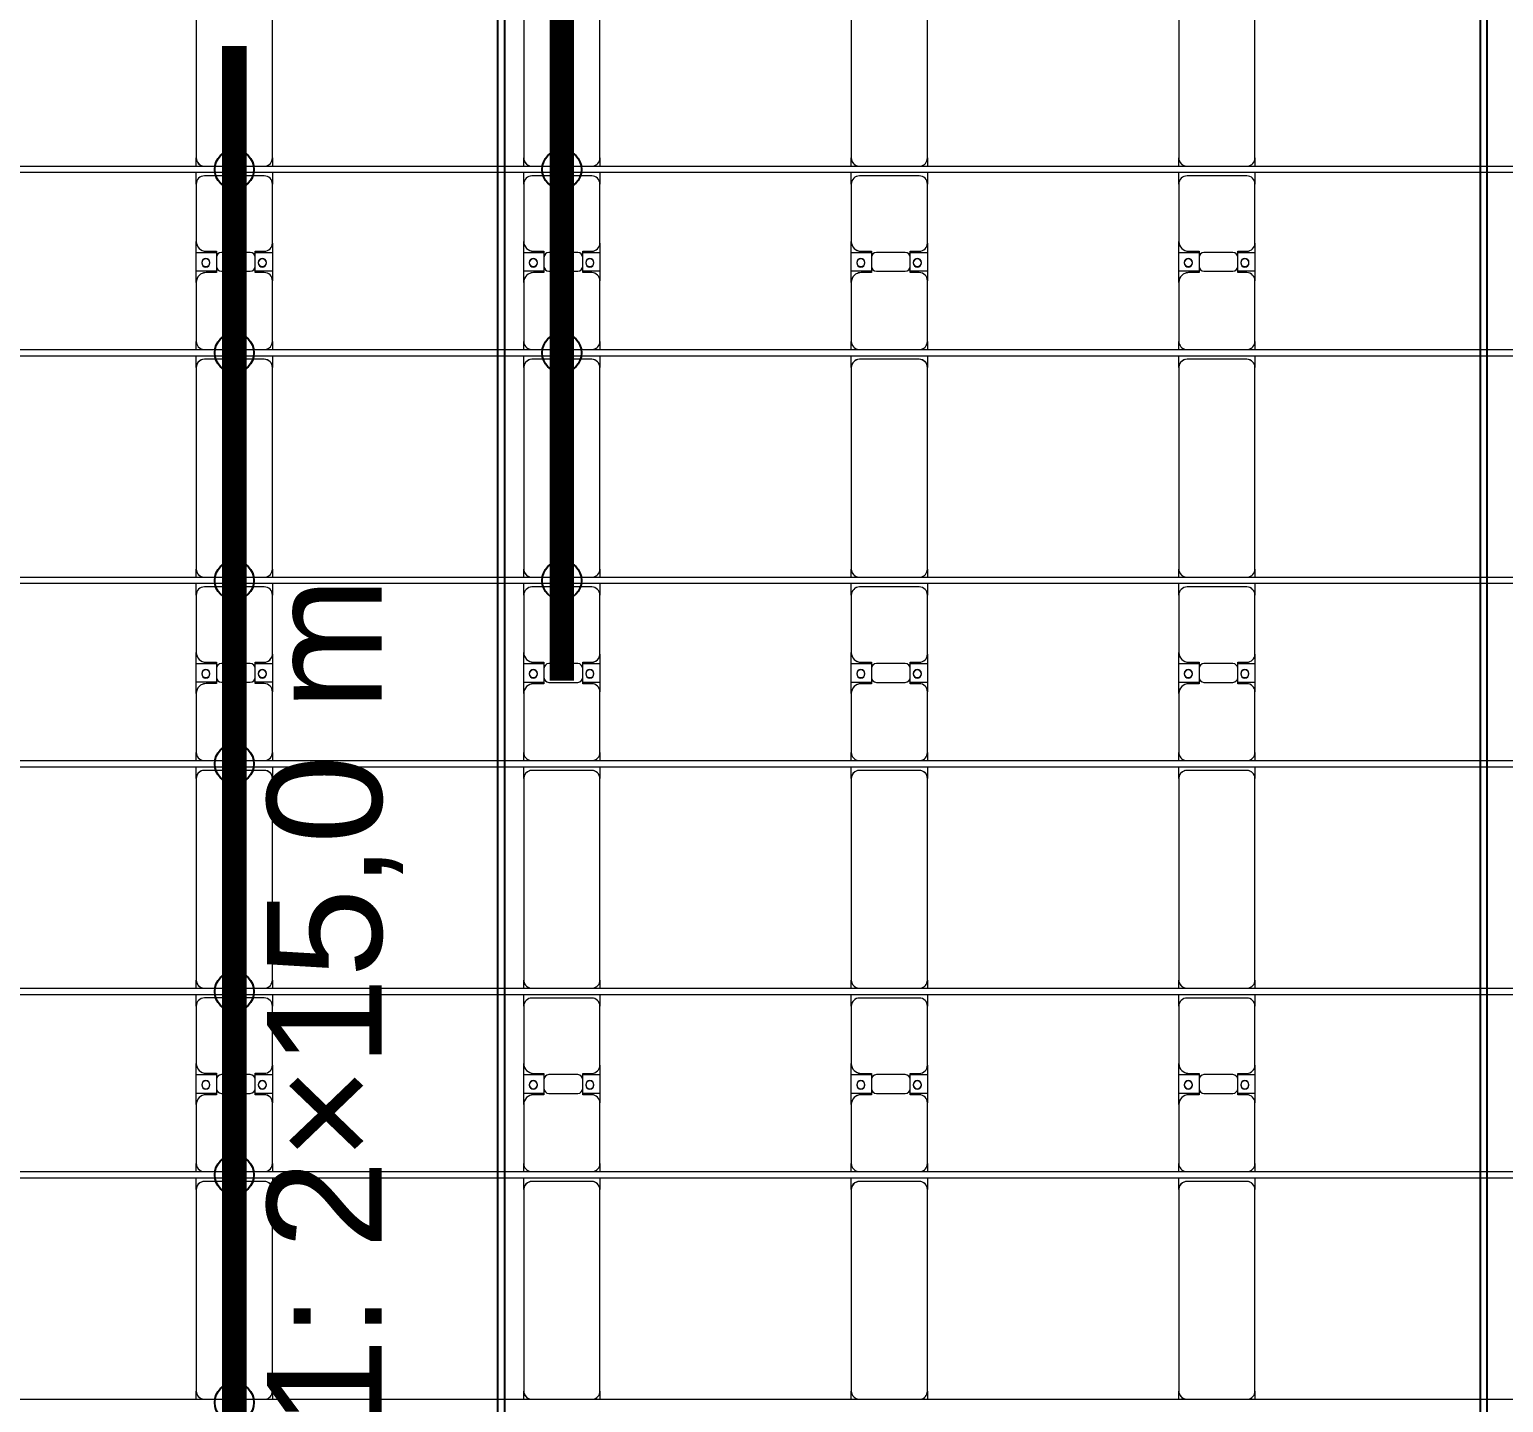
# Model space of a CAD drawing. Header units: millimetres. Extents: x -147246 to 112336, y -213734 to -86506.
# Drawn here: x -137366 to -128365, y -162355 to -153971 of the extents above; entities that cross this region are included whole.
import ezdxf

# ---------------------------------------------------------------- set-up
doc = ezdxf.new("R2010")
doc.units = ezdxf.units.MM
doc.layers.add('A-GENM', color=13, linetype='Continuous', lineweight=9)
doc.layers.add('S-BEAM', color=12, linetype='Continuous', lineweight=9)
doc.layers.add('GC-GHI CHU', color=2, linetype='Continuous')
doc.layers.add('GC-HOP 40x60 GIA CUONG', color=1, linetype='Continuous')
doc.styles.add('GC_VN', font='arial.ttf')

# ---------------------------------------------------------------- blocks, each defined once
blk = doc.blocks.new('Dầm C52 - Dầm C52-18785-BỐ TRÍ KHUNG KẾT CẤU BÈ PIN 05')
at = {"layer": 'S-BEAM', "color": 1}
for p, q in [((-74474.3, 20), (74474.3, 20)), ((74474.3, -20), (-74474.3, -20))]:
    blk.add_line(p, q, dxfattribs=at)
blk = doc.blocks.new('Dầm C52 - Dầm C52-18786-BỐ TRÍ KHUNG KẾT CẤU BÈ PIN 05')
at = {"layer": 'S-BEAM', "color": 1}
for p, q in [((-74474.3, 20), (74474.3, 20)), ((74474.3, -20), (-74474.3, -20))]:
    blk.add_line(p, q, dxfattribs=at)
blk = doc.blocks.new('Dầm C52 - Dầm C52-18787-BỐ TRÍ KHUNG KẾT CẤU BÈ PIN 05')
at = {"layer": 'S-BEAM', "color": 1}
for p, q in [((-74474.3, 20), (74474.3, 20)), ((74474.3, -20), (-74474.3, -20))]:
    blk.add_line(p, q, dxfattribs=at)
blk = doc.blocks.new('Dầm C52 - Dầm C52-18788-BỐ TRÍ KHUNG KẾT CẤU BÈ PIN 05')
at = {"layer": 'S-BEAM', "color": 1}
blk.add_line((74474.3, -20), (-74474.3, -20), dxfattribs=at)
blk = doc.blocks.new('Dầm C52 - Hộp 40x60-38180-BỐ TRÍ KHUNG KẾT CẤU BÈ PIN 05')
at = {"layer": 'S-BEAM', "color": 3, "lineweight": 25}
for p, q in [((-38419.7, 20), (38419.7, 20)), ((38419.7, -20), (-38419.7, -20))]:
    blk.add_line(p, q, dxfattribs=at)
blk = doc.blocks.new('Dai phao do pin - DẢI PHAO ĐỠ PIN-35884-BỐ TRÍ KHUNG KẾT CẤU BÈ PIN 05')
at = {"layer": 'A-GENM', "color": 7}
for p, q in [((4350.5, 241.6), (4399.7, 241.6)), ((5630.3, 241.6), (4399.7, 241.6)), ((5630.3, 241.6), (5700.5, 241.6)), ((5680.3, -173.4), (5680.3, 191.6)), ((5740.5, 241.6), (5789.7, 241.6)), ((6149.7, 241.6), (5789.7, 241.6)), ((6149.7, 241.6), (6332.2, 241.6)), ((6209.7, 118.2), (6209.7, 181.6)), ((6217.8, 241.6), (6400.3, 241.6)), ((6217.8, 120.5), (6217.8, 241.6)), ((6332.2, 241.6), (6332.2, 120.5)), ((6340.3, 181.6), (6340.3, 118.2)), ((6750.3, 241.6), (6400.3, 241.6)), ((6750.3, 241.6), (6820.5, 241.6)), ((6800.3, -173.4), (6800.3, 191.6)), ((6860.5, 241.6), (6909.7, 241.6)), ((8140.3, 241.6), (6909.7, 241.6)), ((8140.3, 241.6), (8210.5, 241.6)), ((8190.3, -173.4), (8190.3, 191.6)), ((8250.5, 241.6), (8299.7, 241.6)), ((8659.7, 241.6), (8299.7, 241.6)), ((8659.7, 241.6), (8842.2, 241.6)), ((8719.7, 118.2), (8719.7, 181.6)), ((8727.8, 241.6), (8910.3, 241.6)), ((8727.8, 120.5), (8727.8, 241.6)), ((8842.2, 241.6), (8842.2, 120.5)), ((8850.3, 181.6), (8850.3, 118.2)), ((9260.3, 241.6), (8910.3, 241.6)), ((9260.3, 241.6), (9330.5, 241.6)), ((9310.3, -173.4), (9310.3, 191.6)), ((9370.5, 241.6), (9419.7, 241.6)), ((10650.3, 241.6), (9419.7, 241.6)), ((10650.3, 241.6), (10720.5, 241.6)), ((10700.3, -173.4), (10700.3, 191.6)), ((10760.5, 241.6), (10809.7, 241.6)), ((11169.7, 241.6), (10809.7, 241.6)), ((11169.7, 241.6), (11352.2, 241.6)), ((11229.7, 118.2), (11229.7, 181.6)), ((11237.8, 241.6), (11420.3, 241.6)), ((11237.8, 120.6), (11237.8, 241.6)), ((11352.2, 241.6), (11352.2, 120.6)), ((11360.3, 181.6), (11360.3, 118.2)), ((11770.3, 241.6), (11420.3, 241.6)), ((11770.3, 241.6), (11840.5, 241.6)), ((11820.3, -173.4), (11820.3, 191.6)), ((11880.5, 241.6), (11929.7, 241.6)), ((13160.3, 241.6), (11929.7, 241.6)), ((6302.2, 118.2), (6209.7, 118.2)), ((6340.3, 118.2), (6247.8, 118.2)), ((8812.2, 118.2), (8719.7, 118.2)), ((8850.3, 118.2), (8757.8, 118.2)), ((11322.2, 118.2), (11229.7, 118.2)), ((11360.3, 118.2), (11267.8, 118.2)), ((6217.8, 88.2), (6217.8, -88.2)), ((6332.2, -88.2), (6332.2, 88.2)), ((8727.8, 88.2), (8727.8, -88.2)), ((8842.2, -88.2), (8842.2, 88.2)), ((11237.8, 88.2), (11237.8, -88.2)), ((11352.2, -88.2), (11352.2, 88.2)), ((6209.7, -173.4), (6209.7, -118.2)), ((6209.7, -118.2), (6302.2, -118.2)), ((6217.8, -223.4), (6217.8, -118.2)), ((6247.8, -118.2), (6340.3, -118.2)), ((6332.2, -118.2), (6332.2, -223.4)), ((6340.3, -118.2), (6340.3, -173.4)), ((8719.7, -173.4), (8719.7, -118.2)), ((8719.7, -118.2), (8812.2, -118.2)), ((8727.8, -223.4), (8727.8, -118.2)), ((8757.8, -118.2), (8850.3, -118.2)), ((8842.2, -118.2), (8842.2, -223.4)), ((8850.3, -118.2), (8850.3, -173.4)), ((11229.7, -173.4), (11229.7, -118.2)), ((11229.7, -118.2), (11322.2, -118.2)), ((11237.8, -223.4), (11237.8, -118.2)), ((11267.8, -118.2), (11360.3, -118.2)), ((11352.2, -118.2), (11352.2, -223.4)), ((11360.3, -118.2), (11360.3, -173.4)), ((4399.7, -223.4), (4350.5, -223.4)), ((4399.7, -223.4), (5630.3, -223.4)), ((5700.5, -223.4), (5630.3, -223.4)), ((5789.7, -223.4), (5740.5, -223.4)), ((5789.7, -223.4), (6159.7, -223.4)), ((6332.2, -223.4), (6159.7, -223.4)), ((6390.3, -223.4), (6217.8, -223.4)), ((6390.3, -223.4), (6750.3, -223.4)), ((6820.5, -223.4), (6750.3, -223.4)), ((6909.7, -223.4), (6860.5, -223.4)), ((6909.7, -223.4), (8140.3, -223.4)), ((8210.5, -223.4), (8140.3, -223.4)), ((8299.7, -223.4), (8250.5, -223.4)), ((8299.7, -223.4), (8669.7, -223.4)), ((8842.2, -223.4), (8669.7, -223.4)), ((8900.3, -223.4), (8727.8, -223.4)), ((8900.3, -223.4), (9260.3, -223.4)), ((9330.5, -223.4), (9260.3, -223.4)), ((9419.7, -223.4), (9370.5, -223.4)), ((9419.7, -223.4), (10650.3, -223.4)), ((10720.5, -223.4), (10650.3, -223.4)), ((10809.7, -223.4), (10760.5, -223.4)), ((10809.7, -223.4), (11179.7, -223.4)), ((11352.2, -223.4), (11179.7, -223.4)), ((11410.3, -223.4), (11237.8, -223.4)), ((11410.3, -223.4), (11770.3, -223.4)), ((11840.5, -223.4), (11770.3, -223.4)), ((11929.7, -223.4), (11880.5, -223.4)), ((11929.7, -223.4), (13160.3, -223.4))]:
    blk.add_line(p, q, dxfattribs=at)
for centre, radius, start, end in [((4399.7, 191.6), 50, 90, 173.05948), ((4399.7, 191.6), 50, 105, 173.05948), ((5630.3, 191.6), 50, 360, 90), ((5630.3, 191.6), 50, 15, 90), ((5789.7, 191.6), 50, 90, 173.05948), ((5789.7, 191.6), 50, 135, 173.05948), ((6149.7, 181.6), 60, 0, 90), ((6149.7, 181.6), 60, 0, 30), ((6268.6, 183.2), 25, 0, 180), ((6268.6, 183.2), 25, 180, 0), ((6271.4, 183.2), 25, 0, 180), ((6271.4, 183.2), 25, 180, 0), ((6400.3, 181.6), 60, 90, 180), ((6400.3, 181.6), 60, 150, 180), ((6750.3, 191.6), 50, 0, 90), ((6750.3, 191.6), 50, 0, 45), ((6909.7, 191.6), 50, 90, 173.05948), ((6909.7, 191.6), 50, 105, 173.05948), ((8140.3, 191.6), 50, 360, 90), ((8140.3, 191.6), 50, 15, 90), ((8299.7, 191.6), 50, 90, 173.05948), ((8299.7, 191.6), 50, 135, 173.05948), ((8659.7, 181.6), 60, 0, 90), ((8659.7, 181.6), 60, 0, 30), ((8778.6, 183.2), 25, 0, 180), ((8778.6, 183.2), 25, 180, 0), ((8781.4, 183.2), 25, 360, 180), ((8781.4, 183.2), 25, 180, 360), ((8910.3, 181.6), 60, 90, 180), ((8910.3, 181.6), 60, 150, 180), ((9260.3, 191.6), 50, 360, 90), ((9260.3, 191.6), 50, 360, 45), ((9419.7, 191.6), 50, 90, 173.05948), ((9419.7, 191.6), 50, 105, 173.05948), ((10650.3, 191.6), 50, 0, 90), ((10650.3, 191.6), 50, 15, 90), ((10809.7, 191.6), 50, 90, 173.05948), ((10809.7, 191.6), 50, 138.40765, 173.05948), ((11169.7, 181.6), 60, 360, 90), ((11169.7, 181.6), 60, 360, 30), ((11288.6, 183.2), 25, 0, 180), ((11288.6, 183.2), 25, 180, 0), ((11291.4, 183.2), 25, 0, 180), ((11291.4, 183.2), 25, 180, 0), ((11420.3, 181.6), 60, 90, 180), ((11420.3, 181.6), 60, 150, 180), ((11770.3, 191.6), 50, 0, 90), ((11770.3, 191.6), 50, 0, 45), ((11929.7, 191.6), 50, 90, 173.05948), ((11929.7, 191.6), 50, 105, 173.05948), ((6247.8, 88.2), 30, 90, 180), ((6302.2, 88.2), 30, 360, 90), ((8757.8, 88.2), 30, 90, 180), ((8812.2, 88.2), 30, 360, 90), ((11267.8, 88.2), 30, 90, 180), ((11322.2, 88.2), 30, 360, 90), ((6247.8, -88.2), 30, 180, 270), ((6302.2, -88.2), 30, 270, 360), ((8757.8, -88.2), 30, 180, 270), ((8812.2, -88.2), 30, 270, 360), ((11267.8, -88.2), 30, 180, 270), ((11322.2, -88.2), 30, 270, 360), ((4399.7, -173.4), 50, 186.94052, 270), ((4399.7, -173.4), 50, 186.94052, 270), ((5630.3, -173.4), 50, 270, 360), ((5630.3, -173.4), 50, 285, 360), ((5789.7, -173.4), 50, 186.94052, 270), ((5789.7, -173.4), 50, 186.94052, 225), ((6159.7, -173.4), 50, 270, 0), ((6159.7, -173.4), 50, 315, 0), ((6268.6, -161.8), 25, 0, 180), ((6268.6, -161.8), 25, 180, 0), ((6271.4, -161.8), 25, 0, 180), ((6271.4, -161.8), 25, 180, 0), ((6390.3, -173.4), 50, 180, 270), ((6390.3, -173.4), 50, 180, 225), ((6750.3, -173.4), 50, 270, 360), ((6750.3, -173.4), 50, 315, 360), ((6909.7, -173.4), 50, 186.94052, 270), ((6909.7, -173.4), 50, 186.94052, 270), ((8140.3, -173.4), 50, 270, 360), ((8140.3, -173.4), 50, 285, 360), ((8299.7, -173.4), 50, 186.94052, 270), ((8299.7, -173.4), 50, 186.94052, 225), ((8669.7, -173.4), 50, 270, 0), ((8669.7, -173.4), 50, 315, 0), ((8778.6, -161.8), 25, 360, 180), ((8778.6, -161.8), 25, 180, 0), ((8781.4, -161.8), 25, 0, 180), ((8781.4, -161.8), 25, 180, 0), ((8900.3, -173.4), 50, 180, 239.99999), ((8900.3, -173.4), 50, 180, 225), ((9260.3, -173.4), 50, 270, 360), ((9260.3, -173.4), 50, 315, 360), ((9419.7, -173.4), 50, 186.94052, 270), ((9419.7, -173.4), 50, 186.94052, 270), ((10650.3, -173.4), 50, 270, 0), ((10650.3, -173.4), 50, 285, 0), ((10809.7, -173.4), 50, 186.94052, 270), ((10809.7, -173.4), 50, 186.94052, 221.59561), ((11179.7, -173.4), 50, 270, 360), ((11179.7, -173.4), 50, 315, 360), ((11288.6, -161.8), 25, 360, 180), ((11288.6, -161.8), 25, 180, 0), ((11291.4, -161.8), 25, 0, 180), ((11291.4, -161.8), 25, 180, 0), ((11410.3, -173.4), 50, 180, 270), ((11410.3, -173.4), 50, 180, 225), ((11770.3, -173.4), 50, 270, 360), ((11770.3, -173.4), 50, 315, 360), ((11929.7, -173.4), 50, 186.94052, 270), ((11929.7, -173.4), 50, 186.94052, 270), ((8900.3, -173.4), 50, 240, 270)]:
    blk.add_arc(centre, radius, start, end, dxfattribs=at)
blk = doc.blocks.new('Dai phao do pin - DẢI PHAO ĐỠ PIN-35915-BỐ TRÍ KHUNG KẾT CẤU BÈ PIN 05')
at = {"layer": 'A-GENM', "color": 7}
for p, q in [((4350.5, 241.6), (4399.7, 241.6)), ((5630.3, 241.6), (4399.7, 241.6)), ((5630.3, 241.6), (5700.5, 241.6)), ((5680.3, -173.4), (5680.3, 191.6)), ((5740.5, 241.6), (5789.7, 241.6)), ((6149.7, 241.6), (5789.7, 241.6)), ((6149.7, 241.6), (6332.2, 241.6)), ((6209.7, 118.2), (6209.7, 181.6)), ((6217.8, 241.6), (6400.3, 241.6)), ((6217.8, 118.2), (6217.8, 241.6)), ((6332.2, 241.6), (6332.2, 118.2)), ((6340.3, 181.6), (6340.3, 118.2)), ((6750.3, 241.6), (6400.3, 241.6)), ((6750.3, 241.6), (6820.5, 241.6)), ((6800.3, -173.4), (6800.3, 191.6)), ((6860.5, 241.6), (6909.7, 241.6)), ((8140.3, 241.6), (6909.7, 241.6)), ((8140.3, 241.6), (8210.5, 241.6)), ((8190.3, -173.4), (8190.3, 191.6)), ((8250.5, 241.6), (8299.7, 241.6)), ((8659.7, 241.6), (8299.7, 241.6)), ((8659.7, 241.6), (8842.2, 241.6)), ((8719.7, 118.2), (8719.7, 181.6)), ((8727.8, 241.6), (8910.3, 241.6)), ((8727.8, 118.2), (8727.8, 241.6)), ((8842.2, 241.6), (8842.2, 118.2)), ((8850.3, 181.6), (8850.3, 118.2)), ((9260.3, 241.6), (8910.3, 241.6)), ((9260.3, 241.6), (9330.5, 241.6)), ((9310.3, -173.4), (9310.3, 191.6)), ((9370.5, 241.6), (9419.7, 241.6)), ((10650.3, 241.6), (9419.7, 241.6)), ((10650.3, 241.6), (10720.5, 241.6)), ((10700.3, -173.4), (10700.3, 191.6)), ((10760.5, 241.6), (10809.7, 241.6)), ((11169.7, 241.6), (10809.7, 241.6)), ((11169.7, 241.6), (11352.2, 241.6)), ((11229.7, 118.2), (11229.7, 181.6)), ((11237.8, 241.6), (11420.3, 241.6)), ((11237.8, 118.2), (11237.8, 241.6)), ((11352.2, 241.6), (11352.2, 118.2)), ((11360.3, 181.6), (11360.3, 118.2)), ((11770.3, 241.6), (11420.3, 241.6)), ((11770.3, 241.6), (11840.5, 241.6)), ((11820.3, -173.4), (11820.3, 191.6)), ((11880.5, 241.6), (11929.7, 241.6)), ((13160.3, 241.6), (11929.7, 241.6)), ((6302.2, 118.2), (6209.7, 118.2)), ((6340.3, 118.2), (6247.8, 118.2)), ((8812.2, 118.2), (8719.7, 118.2)), ((8850.3, 118.2), (8757.8, 118.2)), ((11322.2, 118.2), (11229.7, 118.2)), ((11360.3, 118.2), (11267.8, 118.2)), ((6217.8, 88.2), (6217.8, -88.2)), ((6332.2, -88.2), (6332.2, 88.2)), ((8727.8, 88.2), (8727.8, -88.2)), ((8842.2, -88.2), (8842.2, 88.2)), ((11237.8, 88.2), (11237.8, -88.2)), ((11352.2, -88.2), (11352.2, 88.2)), ((6209.7, -173.4), (6209.7, -118.2)), ((6209.7, -118.2), (6302.2, -118.2)), ((6217.8, -223.4), (6217.8, -118.2)), ((6247.8, -118.2), (6340.3, -118.2)), ((6332.2, -118.2), (6332.2, -223.4)), ((6340.3, -118.2), (6340.3, -173.4)), ((8719.7, -173.4), (8719.7, -118.2)), ((8719.7, -118.2), (8812.2, -118.2)), ((8727.8, -223.4), (8727.8, -118.2)), ((8757.8, -118.2), (8850.3, -118.2)), ((8842.2, -118.2), (8842.2, -223.4)), ((8850.3, -118.2), (8850.3, -173.4)), ((11229.7, -173.4), (11229.7, -118.2)), ((11229.7, -118.2), (11322.2, -118.2)), ((11237.8, -223.4), (11237.8, -118.2)), ((11267.8, -118.2), (11360.3, -118.2)), ((11352.2, -118.2), (11352.2, -223.4)), ((11360.3, -118.2), (11360.3, -173.4)), ((4399.7, -223.4), (4350.5, -223.4)), ((4399.7, -223.4), (5630.3, -223.4)), ((5700.5, -223.4), (5630.3, -223.4)), ((5789.7, -223.4), (5740.5, -223.4)), ((5789.7, -223.4), (6159.7, -223.4)), ((6332.2, -223.4), (6159.7, -223.4)), ((6390.3, -223.4), (6217.8, -223.4)), ((6390.3, -223.4), (6750.3, -223.4)), ((6820.5, -223.4), (6750.3, -223.4)), ((6909.7, -223.4), (6860.5, -223.4)), ((6909.7, -223.4), (8140.3, -223.4)), ((8210.5, -223.4), (8140.3, -223.4)), ((8299.7, -223.4), (8250.5, -223.4)), ((8299.7, -223.4), (8669.7, -223.4)), ((8842.2, -223.4), (8669.7, -223.4)), ((8900.3, -223.4), (8727.8, -223.4)), ((8900.3, -223.4), (9260.3, -223.4)), ((9330.5, -223.4), (9260.3, -223.4)), ((9419.7, -223.4), (9370.5, -223.4)), ((9419.7, -223.4), (10650.3, -223.4)), ((10720.5, -223.4), (10650.3, -223.4)), ((10809.7, -223.4), (10760.5, -223.4)), ((10809.7, -223.4), (11179.7, -223.4)), ((11352.2, -223.4), (11179.7, -223.4)), ((11410.3, -223.4), (11237.8, -223.4)), ((11410.3, -223.4), (11770.3, -223.4)), ((11840.5, -223.4), (11770.3, -223.4)), ((11929.7, -223.4), (11880.5, -223.4)), ((11929.7, -223.4), (13160.3, -223.4))]:
    blk.add_line(p, q, dxfattribs=at)
for centre, radius, start, end in [((4399.7, 191.6), 50, 90, 173.05948), ((4399.7, 191.6), 50, 105, 173.05948), ((5630.3, 191.6), 50, 360, 90), ((5630.3, 191.6), 50, 15, 90), ((5789.7, 191.6), 50, 90, 173.05948), ((5789.7, 191.6), 50, 135, 173.05948), ((6149.7, 181.6), 60, 0, 90), ((6149.7, 181.6), 60, 0, 30), ((6268.6, 183.2), 25, 0, 180), ((6268.6, 183.2), 25, 180, 0), ((6271.4, 183.2), 25, 0, 180), ((6271.4, 183.2), 25, 180, 0), ((6400.3, 181.6), 60, 90, 180), ((6400.3, 181.6), 60, 150, 180), ((6750.3, 191.6), 50, 0, 90), ((6750.3, 191.6), 50, 0, 45), ((6909.7, 191.6), 50, 90, 173.05948), ((6909.7, 191.6), 50, 150, 173.05948), ((6909.7, 191.6), 50, 105, 148.88239), ((8140.3, 191.6), 50, 360, 90), ((8140.3, 191.6), 50, 15, 90), ((8299.7, 191.6), 50, 90, 173.05948), ((8299.7, 191.6), 50, 135, 173.05948), ((8659.7, 181.6), 60, 0, 90), ((8659.7, 181.6), 60, 0, 30), ((8778.6, 183.2), 25, 0, 180), ((8778.6, 183.2), 25, 180, 0), ((8781.4, 183.2), 25, 360, 180), ((8781.4, 183.2), 25, 180, 360), ((8910.3, 181.6), 60, 90, 180), ((8910.3, 181.6), 60, 150, 180), ((9260.3, 191.6), 50, 360, 90), ((9260.3, 191.6), 50, 360, 45), ((9419.7, 191.6), 50, 90, 173.05948), ((9419.7, 191.6), 50, 150, 173.05948), ((9419.7, 191.6), 50, 105, 148.86785), ((10650.3, 191.6), 50, 0, 90), ((10650.3, 191.6), 50, 15, 90), ((10809.7, 191.6), 50, 90, 173.05948), ((10809.7, 191.6), 50, 138.39256, 173.05948), ((11169.7, 181.6), 60, 360, 90), ((11169.7, 181.6), 60, 360, 30), ((11288.6, 183.2), 25, 0, 180), ((11288.6, 183.2), 25, 180, 0), ((11291.4, 183.2), 25, 0, 180), ((11291.4, 183.2), 25, 180, 0), ((11420.3, 181.6), 60, 90, 180), ((11420.3, 181.6), 60, 150, 180), ((11770.3, 191.6), 50, 0, 90), ((11770.3, 191.6), 50, 0, 45), ((11929.7, 191.6), 50, 90, 173.05948), ((11929.7, 191.6), 50, 105, 173.05948), ((6247.8, 88.2), 30, 90, 180), ((6302.2, 88.2), 30, 360, 90), ((8757.8, 88.2), 30, 90, 180), ((8812.2, 88.2), 30, 360, 90), ((11267.8, 88.2), 30, 90, 180), ((11322.2, 88.2), 30, 360, 90), ((6247.8, -88.2), 30, 180, 270), ((6302.2, -88.2), 30, 270, 360), ((8757.8, -88.2), 30, 180, 270), ((8812.2, -88.2), 30, 270, 360), ((11267.8, -88.2), 30, 180, 270), ((11322.2, -88.2), 30, 270, 360), ((4399.7, -173.4), 50, 186.94052, 270), ((4399.7, -173.4), 50, 186.94052, 270), ((5630.3, -173.4), 50, 270, 360), ((5630.3, -173.4), 50, 285, 360), ((5789.7, -173.4), 50, 186.94052, 270), ((5789.7, -173.4), 50, 186.94052, 225), ((6159.7, -173.4), 50, 270, 0), ((6159.7, -173.4), 50, 315, 0), ((6268.6, -161.8), 25, 0, 180), ((6268.6, -161.8), 25, 180, 0), ((6271.4, -161.8), 25, 0, 180), ((6271.4, -161.8), 25, 180, 0), ((6390.3, -173.4), 50, 180, 270), ((6390.3, -173.4), 50, 180, 225), ((6750.3, -173.4), 50, 270, 360), ((6750.3, -173.4), 50, 315, 360), ((6909.7, -173.4), 50, 186.94052, 270), ((6909.7, -173.4), 50, 186.94052, 270), ((8140.3, -173.4), 50, 270, 360), ((8140.3, -173.4), 50, 285, 360), ((8299.7, -173.4), 50, 186.94052, 270), ((8299.7, -173.4), 50, 186.94052, 225), ((8669.7, -173.4), 50, 270, 0), ((8669.7, -173.4), 50, 315, 0), ((8778.6, -161.8), 25, 360, 180), ((8778.6, -161.8), 25, 180, 0), ((8781.4, -161.8), 25, 0, 180), ((8781.4, -161.8), 25, 180, 0), ((8900.3, -173.4), 50, 180, 240), ((8900.3, -173.4), 50, 180, 225), ((9260.3, -173.4), 50, 270, 360), ((9260.3, -173.4), 50, 315, 360), ((9419.7, -173.4), 50, 186.94052, 270), ((9419.7, -173.4), 50, 186.94052, 270), ((10650.3, -173.4), 50, 270, 0), ((10650.3, -173.4), 50, 285, 0), ((10809.7, -173.4), 50, 186.94052, 270), ((10809.7, -173.4), 50, 186.94052, 221.61069), ((11179.7, -173.4), 50, 270, 360), ((11179.7, -173.4), 50, 315, 360), ((11288.6, -161.8), 25, 360, 180), ((11288.6, -161.8), 25, 180, 0), ((11291.4, -161.8), 25, 0, 180), ((11291.4, -161.8), 25, 180, 0), ((11410.3, -173.4), 50, 180, 270), ((11410.3, -173.4), 50, 180, 225), ((11770.3, -173.4), 50, 270, 360), ((11770.3, -173.4), 50, 315, 360), ((11929.7, -173.4), 50, 186.94052, 270), ((11929.7, -173.4), 50, 186.94052, 270), ((8900.3, -173.4), 50, 240.00994, 270)]:
    blk.add_arc(centre, radius, start, end, dxfattribs=at)
blk = doc.blocks.new('Dai phao do pin - DẢI PHAO ĐỠ PIN-35946-BỐ TRÍ KHUNG KẾT CẤU BÈ PIN 05')
at = {"layer": 'A-GENM', "color": 7}
for p, q in [((4350.5, 241.6), (4399.7, 241.6)), ((5630.3, 241.6), (4399.7, 241.6)), ((5630.3, 241.6), (5700.5, 241.6)), ((5680.3, -173.4), (5680.3, 191.6)), ((5740.5, 241.6), (5789.7, 241.6)), ((6149.7, 241.6), (5789.7, 241.6)), ((6149.7, 241.6), (6332.2, 241.6)), ((6209.7, 118.2), (6209.7, 181.6)), ((6217.8, 241.6), (6400.3, 241.6)), ((6217.8, 118.2), (6217.8, 241.6)), ((6332.2, 241.6), (6332.2, 118.2)), ((6340.3, 181.6), (6340.3, 118.2)), ((6750.3, 241.6), (6400.3, 241.6)), ((6750.3, 241.6), (6820.5, 241.6)), ((6800.3, -173.4), (6800.3, 191.6)), ((6860.5, 241.6), (6909.7, 241.6)), ((8140.3, 241.6), (6909.7, 241.6)), ((8140.3, 241.6), (8210.5, 241.6)), ((8190.3, -173.4), (8190.3, 191.6)), ((8250.5, 241.6), (8299.7, 241.6)), ((8659.7, 241.6), (8299.7, 241.6)), ((8659.7, 241.6), (8842.2, 241.6)), ((8719.7, 118.2), (8719.7, 181.6)), ((8727.8, 241.6), (8910.3, 241.6)), ((8727.8, 118.2), (8727.8, 241.6)), ((8842.2, 241.6), (8842.2, 118.2)), ((8850.3, 181.6), (8850.3, 118.2)), ((9260.3, 241.6), (8910.3, 241.6)), ((9260.3, 241.6), (9330.5, 241.6)), ((9310.3, -173.4), (9310.3, 191.6)), ((9370.5, 241.6), (9419.7, 241.6)), ((10650.3, 241.6), (9419.7, 241.6)), ((10650.3, 241.6), (10720.5, 241.6)), ((10700.3, -173.4), (10700.3, 191.6)), ((10760.5, 241.6), (10809.7, 241.6)), ((11169.7, 241.6), (10809.7, 241.6)), ((11169.7, 241.6), (11352.2, 241.6)), ((11229.7, 118.2), (11229.7, 181.6)), ((11237.8, 241.6), (11420.3, 241.6)), ((11237.8, 118.2), (11237.8, 241.6)), ((11352.2, 241.6), (11352.2, 118.2)), ((11360.3, 181.6), (11360.3, 118.2)), ((11770.3, 241.6), (11420.3, 241.6)), ((11770.3, 241.6), (11840.5, 241.6)), ((11820.3, -173.4), (11820.3, 191.6)), ((11880.5, 241.6), (11929.7, 241.6)), ((13160.3, 241.6), (11929.7, 241.6)), ((6302.2, 118.2), (6209.7, 118.2)), ((6340.3, 118.2), (6247.8, 118.2)), ((8812.2, 118.2), (8719.7, 118.2)), ((8850.3, 118.2), (8757.8, 118.2)), ((11322.2, 118.2), (11229.7, 118.2)), ((11360.3, 118.2), (11267.8, 118.2)), ((6217.8, 88.2), (6217.8, -88.2)), ((6332.2, -88.2), (6332.2, 88.2)), ((8727.8, 88.2), (8727.8, -88.2)), ((8842.2, -88.2), (8842.2, 88.2)), ((11237.8, 88.2), (11237.8, -88.2)), ((11352.2, -88.2), (11352.2, 88.2)), ((6209.7, -173.4), (6209.7, -118.2)), ((6209.7, -118.2), (6302.2, -118.2)), ((6217.8, -223.4), (6217.8, -118.2)), ((6247.8, -118.2), (6340.3, -118.2)), ((6332.2, -118.2), (6332.2, -223.4)), ((6340.3, -118.2), (6340.3, -173.4)), ((8719.7, -173.4), (8719.7, -118.2)), ((8719.7, -118.2), (8812.2, -118.2)), ((8727.8, -223.4), (8727.8, -118.2)), ((8757.8, -118.2), (8850.3, -118.2)), ((8842.2, -118.2), (8842.2, -223.4)), ((8850.3, -118.2), (8850.3, -173.4)), ((11229.7, -173.4), (11229.7, -118.2)), ((11229.7, -118.2), (11322.2, -118.2)), ((11237.8, -223.4), (11237.8, -118.2)), ((11267.8, -118.2), (11360.3, -118.2)), ((11352.2, -118.2), (11352.2, -223.4)), ((11360.3, -118.2), (11360.3, -173.4)), ((4399.7, -223.4), (4350.5, -223.4)), ((4399.7, -223.4), (5630.3, -223.4)), ((5700.5, -223.4), (5630.3, -223.4)), ((5789.7, -223.4), (5740.5, -223.4)), ((5789.7, -223.4), (6159.7, -223.4)), ((6332.2, -223.4), (6159.7, -223.4)), ((6390.3, -223.4), (6217.8, -223.4)), ((6390.3, -223.4), (6750.3, -223.4)), ((6820.5, -223.4), (6750.3, -223.4)), ((6909.7, -223.4), (6860.5, -223.4)), ((6909.7, -223.4), (8140.3, -223.4)), ((8210.5, -223.4), (8140.3, -223.4)), ((8299.7, -223.4), (8250.5, -223.4)), ((8299.7, -223.4), (8669.7, -223.4)), ((8842.2, -223.4), (8669.7, -223.4)), ((8900.3, -223.4), (8727.8, -223.4)), ((8900.3, -223.4), (9260.3, -223.4)), ((9330.5, -223.4), (9260.3, -223.4)), ((9419.7, -223.4), (9370.5, -223.4)), ((9419.7, -223.4), (10650.3, -223.4)), ((10720.5, -223.4), (10650.3, -223.4)), ((10809.7, -223.4), (10760.5, -223.4)), ((10809.7, -223.4), (11179.7, -223.4)), ((11352.2, -223.4), (11179.7, -223.4)), ((11410.3, -223.4), (11237.8, -223.4)), ((11410.3, -223.4), (11770.3, -223.4)), ((11840.5, -223.4), (11770.3, -223.4)), ((11929.7, -223.4), (11880.5, -223.4)), ((11929.7, -223.4), (13160.3, -223.4))]:
    blk.add_line(p, q, dxfattribs=at)
for centre, radius, start, end in [((4399.7, 191.6), 50, 90, 173.05948), ((4399.7, 191.6), 50, 105, 173.05948), ((5630.3, 191.6), 50, 360, 90), ((5630.3, 191.6), 50, 15, 90), ((5789.7, 191.6), 50, 90, 173.05948), ((5789.7, 191.6), 50, 135, 173.05948), ((6149.7, 181.6), 60, 0, 90), ((6149.7, 181.6), 60, 0, 30), ((6268.6, 183.2), 25, 0, 180), ((6268.6, 183.2), 25, 180, 0), ((6271.4, 183.2), 25, 0, 180), ((6271.4, 183.2), 25, 180, 0), ((6400.3, 181.6), 60, 90, 180), ((6400.3, 181.6), 60, 150, 180), ((6750.3, 191.6), 50, 0, 90), ((6750.3, 191.6), 50, 0, 45), ((6909.7, 191.6), 50, 90, 173.05948), ((6909.7, 191.6), 50, 105, 173.05948), ((8140.3, 191.6), 50, 360, 90), ((8140.3, 191.6), 50, 15, 90), ((8299.7, 191.6), 50, 90, 173.05948), ((8299.7, 191.6), 50, 135, 173.05948), ((8659.7, 181.6), 60, 0, 90), ((8659.7, 181.6), 60, 0, 30), ((8778.6, 183.2), 25, 0, 180), ((8778.6, 183.2), 25, 180, 0), ((8781.4, 183.2), 25, 360, 180), ((8781.4, 183.2), 25, 180, 360), ((8910.3, 181.6), 60, 90, 180), ((8910.3, 181.6), 60, 150, 180), ((9260.3, 191.6), 50, 360, 90), ((9260.3, 191.6), 50, 360, 45), ((9419.7, 191.6), 50, 90, 173.05948), ((9419.7, 191.6), 50, 105, 173.05948), ((10650.3, 191.6), 50, 0, 90), ((10650.3, 191.6), 50, 15, 90), ((10809.7, 191.6), 50, 90, 173.05948), ((10809.7, 191.6), 50, 138.37747, 173.05948), ((11169.7, 181.6), 60, 360, 90), ((11169.7, 181.6), 60, 360, 30), ((11288.6, 183.2), 25, 0, 180), ((11288.6, 183.2), 25, 180, 0), ((11291.4, 183.2), 25, 0, 180), ((11291.4, 183.2), 25, 180, 0), ((11420.3, 181.6), 60, 90, 180), ((11420.3, 181.6), 60, 150, 180), ((11770.3, 191.6), 50, 0, 90), ((11770.3, 191.6), 50, 0, 45), ((11929.7, 191.6), 50, 90, 173.05948), ((11929.7, 191.6), 50, 105, 173.05948), ((6247.8, 88.2), 30, 90, 180), ((6302.2, 88.2), 30, 360, 90), ((8757.8, 88.2), 30, 90, 180), ((8812.2, 88.2), 30, 360, 90), ((11267.8, 88.2), 30, 90, 180), ((11322.2, 88.2), 30, 360, 90), ((6247.8, -88.2), 30, 180, 270), ((6302.2, -88.2), 30, 270, 360), ((8757.8, -88.2), 30, 180, 270), ((8812.2, -88.2), 30, 270, 360), ((11267.8, -88.2), 30, 180, 270), ((11322.2, -88.2), 30, 270, 360), ((4399.7, -173.4), 50, 186.94052, 270), ((4399.7, -173.4), 50, 186.94052, 270), ((5630.3, -173.4), 50, 270, 360), ((5630.3, -173.4), 50, 285, 360), ((5789.7, -173.4), 50, 186.94052, 270), ((5789.7, -173.4), 50, 186.94052, 225), ((6159.7, -173.4), 50, 270, 0), ((6159.7, -173.4), 50, 315, 0), ((6268.6, -161.8), 25, 0, 180), ((6268.6, -161.8), 25, 180, 0), ((6271.4, -161.8), 25, 0, 180), ((6271.4, -161.8), 25, 180, 0), ((6390.3, -173.4), 50, 180, 270), ((6390.3, -173.4), 50, 180, 225), ((6750.3, -173.4), 50, 270, 360), ((6750.3, -173.4), 50, 315, 360), ((6909.7, -173.4), 50, 186.94052, 270), ((6909.7, -173.4), 50, 186.94052, 270), ((8140.3, -173.4), 50, 270, 360), ((8140.3, -173.4), 50, 285, 360), ((8299.7, -173.4), 50, 186.94052, 270), ((8299.7, -173.4), 50, 186.94052, 225), ((8669.7, -173.4), 50, 270, 0), ((8669.7, -173.4), 50, 315, 0), ((8778.6, -161.8), 25, 360, 180), ((8778.6, -161.8), 25, 180, 0), ((8781.4, -161.8), 25, 0, 180), ((8781.4, -161.8), 25, 180, 0), ((8900.3, -173.4), 50, 180, 270), ((8900.3, -173.4), 50, 180, 225), ((9260.3, -173.4), 50, 270, 360), ((9260.3, -173.4), 50, 315, 360), ((9419.7, -173.4), 50, 186.94052, 270), ((9419.7, -173.4), 50, 186.94052, 270), ((10650.3, -173.4), 50, 270, 0), ((10650.3, -173.4), 50, 285, 0), ((10809.7, -173.4), 50, 186.94052, 270), ((10809.7, -173.4), 50, 186.94052, 221.62578), ((11179.7, -173.4), 50, 270, 360), ((11179.7, -173.4), 50, 315, 360), ((11288.6, -161.8), 25, 360, 180), ((11288.6, -161.8), 25, 180, 0), ((11291.4, -161.8), 25, 0, 180), ((11291.4, -161.8), 25, 180, 0), ((11410.3, -173.4), 50, 180, 270), ((11410.3, -173.4), 50, 180, 225), ((11770.3, -173.4), 50, 270, 360), ((11770.3, -173.4), 50, 315, 360), ((11929.7, -173.4), 50, 186.94052, 270), ((11929.7, -173.4), 50, 186.94052, 270)]:
    blk.add_arc(centre, radius, start, end, dxfattribs=at)
blk = doc.blocks.new('Dai phao do pin - DẢI PHAO ĐỠ PIN-35977-BỐ TRÍ KHUNG KẾT CẤU BÈ PIN 05')
at = {"layer": 'A-GENM', "color": 7}
for p, q in [((4350.5, 241.6), (4399.7, 241.6)), ((5630.3, 241.6), (4399.7, 241.6)), ((5630.3, 241.6), (5700.5, 241.6)), ((5680.3, -173.4), (5680.3, 191.6)), ((5740.5, 241.6), (5789.7, 241.6)), ((6149.7, 241.6), (5789.7, 241.6)), ((6149.7, 241.6), (6332.2, 241.6)), ((6209.7, 118.2), (6209.7, 181.6)), ((6217.8, 241.6), (6400.3, 241.6)), ((6217.8, 118.2), (6217.8, 241.6)), ((6332.2, 241.6), (6332.2, 118.2)), ((6340.3, 181.6), (6340.3, 118.2)), ((6750.3, 241.6), (6400.3, 241.6)), ((6750.3, 241.6), (6820.5, 241.6)), ((6800.3, -173.4), (6800.3, 191.6)), ((6860.5, 241.6), (6909.7, 241.6)), ((8140.3, 241.6), (6909.7, 241.6)), ((8140.3, 241.6), (8210.5, 241.6)), ((8190.3, -173.4), (8190.3, 191.6)), ((8250.5, 241.6), (8299.7, 241.6)), ((8659.7, 241.6), (8299.7, 241.6)), ((8659.7, 241.6), (8842.2, 241.6)), ((8719.7, 118.2), (8719.7, 181.6)), ((8727.8, 241.6), (8910.3, 241.6)), ((8727.8, 118.2), (8727.8, 241.6)), ((8842.2, 241.6), (8842.2, 118.2)), ((8850.3, 181.6), (8850.3, 118.2)), ((9260.3, 241.6), (8910.3, 241.6)), ((9260.3, 241.6), (9330.5, 241.6)), ((9310.3, -173.4), (9310.3, 191.6)), ((9370.5, 241.6), (9419.7, 241.6)), ((10650.3, 241.6), (9419.7, 241.6)), ((10650.3, 241.6), (10720.5, 241.6)), ((10700.3, -173.4), (10700.3, 191.6)), ((10760.5, 241.6), (10809.7, 241.6)), ((11169.7, 241.6), (10809.7, 241.6)), ((11169.7, 241.6), (11352.2, 241.6)), ((11229.7, 118.2), (11229.7, 181.6)), ((11237.8, 241.6), (11420.3, 241.6)), ((11237.8, 118.2), (11237.8, 241.6)), ((11352.2, 241.6), (11352.2, 118.2)), ((11360.3, 181.6), (11360.3, 118.2)), ((11770.3, 241.6), (11420.3, 241.6)), ((11770.3, 241.6), (11840.5, 241.6)), ((11820.3, -173.4), (11820.3, 191.6)), ((11880.5, 241.6), (11929.7, 241.6)), ((13160.3, 241.6), (11929.7, 241.6)), ((6302.2, 118.2), (6209.7, 118.2)), ((6340.3, 118.2), (6247.8, 118.2)), ((8812.2, 118.2), (8719.7, 118.2)), ((8850.3, 118.2), (8757.8, 118.2)), ((11322.2, 118.2), (11229.7, 118.2)), ((11360.3, 118.2), (11267.8, 118.2)), ((6217.8, 88.2), (6217.8, -88.2)), ((6332.2, -88.2), (6332.2, 88.2)), ((8727.8, 88.2), (8727.8, -88.2)), ((8842.2, -88.2), (8842.2, 88.2)), ((11237.8, 88.2), (11237.8, -88.2)), ((11352.2, -88.2), (11352.2, 88.2)), ((6209.7, -173.4), (6209.7, -118.2)), ((6209.7, -118.2), (6302.2, -118.2)), ((6217.8, -223.4), (6217.8, -118.2)), ((6247.8, -118.2), (6340.3, -118.2)), ((6332.2, -118.2), (6332.2, -223.4)), ((6340.3, -118.2), (6340.3, -173.4)), ((8719.7, -173.4), (8719.7, -118.2)), ((8719.7, -118.2), (8812.2, -118.2)), ((8727.8, -223.4), (8727.8, -118.2)), ((8757.8, -118.2), (8850.3, -118.2)), ((8842.2, -118.2), (8842.2, -223.4)), ((8850.3, -118.2), (8850.3, -173.4)), ((11229.7, -173.4), (11229.7, -118.2)), ((11229.7, -118.2), (11322.2, -118.2)), ((11237.8, -223.4), (11237.8, -118.2)), ((11267.8, -118.2), (11360.3, -118.2)), ((11352.2, -118.2), (11352.2, -223.4)), ((11360.3, -118.2), (11360.3, -173.4)), ((4399.7, -223.4), (4350.5, -223.4)), ((4399.7, -223.4), (5630.3, -223.4)), ((5700.5, -223.4), (5630.3, -223.4)), ((5789.7, -223.4), (5740.5, -223.4)), ((5789.7, -223.4), (6159.7, -223.4)), ((6332.2, -223.4), (6159.7, -223.4)), ((6390.3, -223.4), (6217.8, -223.4)), ((6390.3, -223.4), (6750.3, -223.4)), ((6820.5, -223.4), (6750.3, -223.4)), ((6909.7, -223.4), (6860.5, -223.4)), ((6909.7, -223.4), (8140.3, -223.4)), ((8210.5, -223.4), (8140.3, -223.4)), ((8299.7, -223.4), (8250.5, -223.4)), ((8299.7, -223.4), (8669.7, -223.4)), ((8842.2, -223.4), (8669.7, -223.4)), ((8900.3, -223.4), (8727.8, -223.4)), ((8900.3, -223.4), (9260.3, -223.4)), ((9330.5, -223.4), (9260.3, -223.4)), ((9419.7, -223.4), (9370.5, -223.4)), ((9419.7, -223.4), (10650.3, -223.4)), ((10720.5, -223.4), (10650.3, -223.4)), ((10809.7, -223.4), (10760.5, -223.4)), ((10809.7, -223.4), (11179.7, -223.4)), ((11352.2, -223.4), (11179.7, -223.4)), ((11410.3, -223.4), (11237.8, -223.4)), ((11410.3, -223.4), (11770.3, -223.4)), ((11840.5, -223.4), (11770.3, -223.4)), ((11929.7, -223.4), (11880.5, -223.4)), ((11929.7, -223.4), (13160.3, -223.4))]:
    blk.add_line(p, q, dxfattribs=at)
for centre, radius, start, end in [((4399.7, 191.6), 50, 90, 173.05948), ((4399.7, 191.6), 50, 105, 173.05948), ((5630.3, 191.6), 50, 360, 90), ((5630.3, 191.6), 50, 15, 90), ((5789.7, 191.6), 50, 90, 173.05948), ((5789.7, 191.6), 50, 135, 173.05948), ((6149.7, 181.6), 60, 0, 90), ((6149.7, 181.6), 60, 0, 30), ((6268.6, 183.2), 25, 0, 180), ((6268.6, 183.2), 25, 180, 0), ((6271.4, 183.2), 25, 0, 180), ((6271.4, 183.2), 25, 180, 0), ((6400.3, 181.6), 60, 90, 180), ((6400.3, 181.6), 60, 150, 180), ((6750.3, 191.6), 50, 0, 90), ((6750.3, 191.6), 50, 0, 45), ((6909.7, 191.6), 50, 90, 173.05948), ((6909.7, 191.6), 50, 105, 173.05948), ((8140.3, 191.6), 50, 360, 90), ((8140.3, 191.6), 50, 15, 90), ((8299.7, 191.6), 50, 90, 173.05948), ((8299.7, 191.6), 50, 135, 173.05948), ((8659.7, 181.6), 60, 0, 90), ((8659.7, 181.6), 60, 0, 30), ((8778.6, 183.2), 25, 0, 180), ((8778.6, 183.2), 25, 180, 0), ((8781.4, 183.2), 25, 360, 180), ((8781.4, 183.2), 25, 180, 360), ((8910.3, 181.6), 60, 90, 180), ((8910.3, 181.6), 60, 150, 180), ((9260.3, 191.6), 50, 360, 90), ((9260.3, 191.6), 50, 360, 45), ((9419.7, 191.6), 50, 90, 173.05948), ((9419.7, 191.6), 50, 105, 173.05948), ((10650.3, 191.6), 50, 0, 90), ((10650.3, 191.6), 50, 15, 90), ((10809.7, 191.6), 50, 90, 173.05948), ((10809.7, 191.6), 50, 138.36238, 173.05948), ((11169.7, 181.6), 60, 360, 90), ((11169.7, 181.6), 60, 360, 30), ((11288.6, 183.2), 25, 0, 180), ((11288.6, 183.2), 25, 180, 0), ((11291.4, 183.2), 25, 0, 180), ((11291.4, 183.2), 25, 180, 0), ((11420.3, 181.6), 60, 90, 180), ((11420.3, 181.6), 60, 150, 180), ((11770.3, 191.6), 50, 0, 90), ((11770.3, 191.6), 50, 0, 45), ((11929.7, 191.6), 50, 90, 173.05948), ((11929.7, 191.6), 50, 105, 173.05948), ((6247.8, 88.2), 30, 90, 180), ((6302.2, 88.2), 30, 360, 90), ((8757.8, 88.2), 30, 90, 180), ((8812.2, 88.2), 30, 360, 90), ((11267.8, 88.2), 30, 90, 180), ((11322.2, 88.2), 30, 360, 90), ((6247.8, -88.2), 30, 180, 270), ((6302.2, -88.2), 30, 270, 360), ((8757.8, -88.2), 30, 180, 270), ((8812.2, -88.2), 30, 270, 360), ((11267.8, -88.2), 30, 180, 270), ((11322.2, -88.2), 30, 270, 360), ((4399.7, -173.4), 50, 186.94052, 270), ((4399.7, -173.4), 50, 186.94052, 270), ((5630.3, -173.4), 50, 270, 360), ((5630.3, -173.4), 50, 285, 360), ((5789.7, -173.4), 50, 186.94052, 270), ((5789.7, -173.4), 50, 186.94052, 225), ((6159.7, -173.4), 50, 270.00205, 0), ((6159.7, -173.4), 50, 315, 0), ((6268.6, -161.8), 25, 0, 180), ((6268.6, -161.8), 25, 180, 0), ((6271.4, -161.8), 25, 0, 180), ((6271.4, -161.8), 25, 180, 0), ((6390.3, -173.4), 50, 180, 269.98983), ((6390.3, -173.4), 50, 180, 225), ((6750.3, -173.4), 50, 270, 360), ((6750.3, -173.4), 50, 315, 360), ((6909.7, -173.4), 50, 186.94052, 270), ((6909.7, -173.4), 50, 186.94052, 269.97156), ((8140.3, -173.4), 50, 270, 360), ((8140.3, -173.4), 50, 285, 360), ((8299.7, -173.4), 50, 186.94052, 270), ((8299.7, -173.4), 50, 186.94052, 225), ((8669.7, -173.4), 50, 270, 0), ((8669.7, -173.4), 50, 315, 0), ((8778.6, -161.8), 25, 360, 180), ((8778.6, -161.8), 25, 180, 0), ((8781.4, -161.8), 25, 0, 180), ((8781.4, -161.8), 25, 180, 0), ((8900.3, -173.4), 50, 180, 270), ((8900.3, -173.4), 50, 180, 225), ((9260.3, -173.4), 50, 270, 360), ((9260.3, -173.4), 50, 315, 360), ((9419.7, -173.4), 50, 186.94052, 270), ((9419.7, -173.4), 50, 186.94052, 269.88324), ((10650.3, -173.4), 50, 270, 0), ((10650.3, -173.4), 50, 285, 0), ((10809.7, -173.4), 50, 186.94052, 270), ((10809.7, -173.4), 50, 186.94052, 221.64087), ((11179.7, -173.4), 50, 270, 360), ((11179.7, -173.4), 50, 315, 360), ((11288.6, -161.8), 25, 360, 180), ((11288.6, -161.8), 25, 180, 0), ((11291.4, -161.8), 25, 0, 180), ((11291.4, -161.8), 25, 180, 0), ((11410.3, -173.4), 50, 180, 270), ((11410.3, -173.4), 50, 180, 225), ((11770.3, -173.4), 50, 270, 360), ((11770.3, -173.4), 50, 315, 360), ((11929.7, -173.4), 50, 186.94052, 270), ((11929.7, -173.4), 50, 186.94052, 269.79492)]:
    blk.add_arc(centre, radius, start, end, dxfattribs=at)
blk = doc.blocks.new('HOBANMONG_BEPIN 5_rvt-1-BỐ TRÍ KHUNG KẾT CẤU BÈ PIN 05')
at = {"layer": 'A-GENM', "color": 3, "lineweight": 25, "rotation": 89.99977101252024}
for name, p in [('Dai phao do pin - DẢI PHAO ĐỠ PIN-35884-BỐ TRÍ KHUNG KẾT CẤU BÈ PIN 05', (-136105.8, -166685)), ('Dai phao do pin - DẢI PHAO ĐỠ PIN-35915-BỐ TRÍ KHUNG KẾT CẤU BÈ PIN 05', (-134105.8, -166685.1)), ('Dai phao do pin - DẢI PHAO ĐỠ PIN-35946-BỐ TRÍ KHUNG KẾT CẤU BÈ PIN 05', (-132105.8, -166685.1)), ('Dai phao do pin - DẢI PHAO ĐỠ PIN-35977-BỐ TRÍ KHUNG KẾT CẤU BÈ PIN 05', (-130105.8, -166685.1))]:
    blk.add_blockref(name, p, dxfattribs=at)
at = {"layer": 'S-BEAM', "color": 3, "lineweight": 25}
for name, p, rotation in [('Dầm C52 - Hộp 40x60-38180-BỐ TRÍ KHUNG KẾT CẤU BÈ PIN 05', (-134485.6, -130974.3), 269.9997710125197), ('Dầm C52 - Hộp 40x60-38180-BỐ TRÍ KHUNG KẾT CẤU BÈ PIN 05', (-128485.6, -130974.3), 269.9997710125197), ('Dầm C52 - Dầm C52-18785-BỐ TRÍ KHUNG KẾT CẤU BÈ PIN 05', (-66080.1, -154824.9), 179.9997710135151), ('Dầm C52 - Dầm C52-18785-BỐ TRÍ KHUNG KẾT CẤU BÈ PIN 05', (-66080.1, -155944.9), 179.9997710135151), ('Dầm C52 - Dầm C52-18786-BỐ TRÍ KHUNG KẾT CẤU BÈ PIN 05', (-66080.1, -157334.9), 179.9997710135151), ('Dầm C52 - Dầm C52-18786-BỐ TRÍ KHUNG KẾT CẤU BÈ PIN 05', (-66080.1, -158454.9), 179.9997710135151), ('Dầm C52 - Dầm C52-18787-BỐ TRÍ KHUNG KẾT CẤU BÈ PIN 05', (-66080.1, -159844.9), 179.9997710135151), ('Dầm C52 - Dầm C52-18787-BỐ TRÍ KHUNG KẾT CẤU BÈ PIN 05', (-66080.1, -160964.9), 179.9997710135151), ('Dầm C52 - Dầm C52-18788-BỐ TRÍ KHUNG KẾT CẤU BÈ PIN 05', (-66080.1, -162354.9), 179.9997710135151)]:
    blk.add_blockref(name, p, dxfattribs=dict(at, rotation=rotation))

msp = doc.modelspace()

# ---------------------------------------------------------------- linework, layer by layer
at = {"layer": 'GC-HOP 40x60 GIA CUONG', "const_width": 150}
for points in [[(-134114.8, -157946.4), (-134114.8, -142946.4)], [(-136114.8, -169070.8), (-136114.8, -154070.8)]]:
    msp.add_lwpolyline(points, dxfattribs=at)
at = {"layer": 'GC-HOP 40x60 GIA CUONG'}
for centre in [(-136114.8, -154824.9), (-134114.8, -154824.9), (-136114.8, -155944.9), (-134114.8, -155944.9), (-136114.8, -157334.9), (-134114.8, -157334.9), (-136114.8, -158454.9), (-136114.8, -159844.9), (-136114.8, -160964.9), (-136114.8, -162354.9)]:
    msp.add_circle(centre, 120, dxfattribs=at)

# ---------------------------------------------------------------- block references
at = {"lineweight": 5}
msp.add_blockref('HOBANMONG_BEPIN 5_rvt-1-BỐ TRÍ KHUNG KẾT CẤU BÈ PIN 05', (0, 0), dxfattribs=at)

# ---------------------------------------------------------------- texts
at = {"layer": 'GC-GHI CHU', "style": 'GC_VN'}
msp.add_text('B5-11: 2×15,0 m', height=700, rotation=90, dxfattribs=at).set_placement((-135214.8, -164570.8))

doc.saveas('drawing.dxf')
